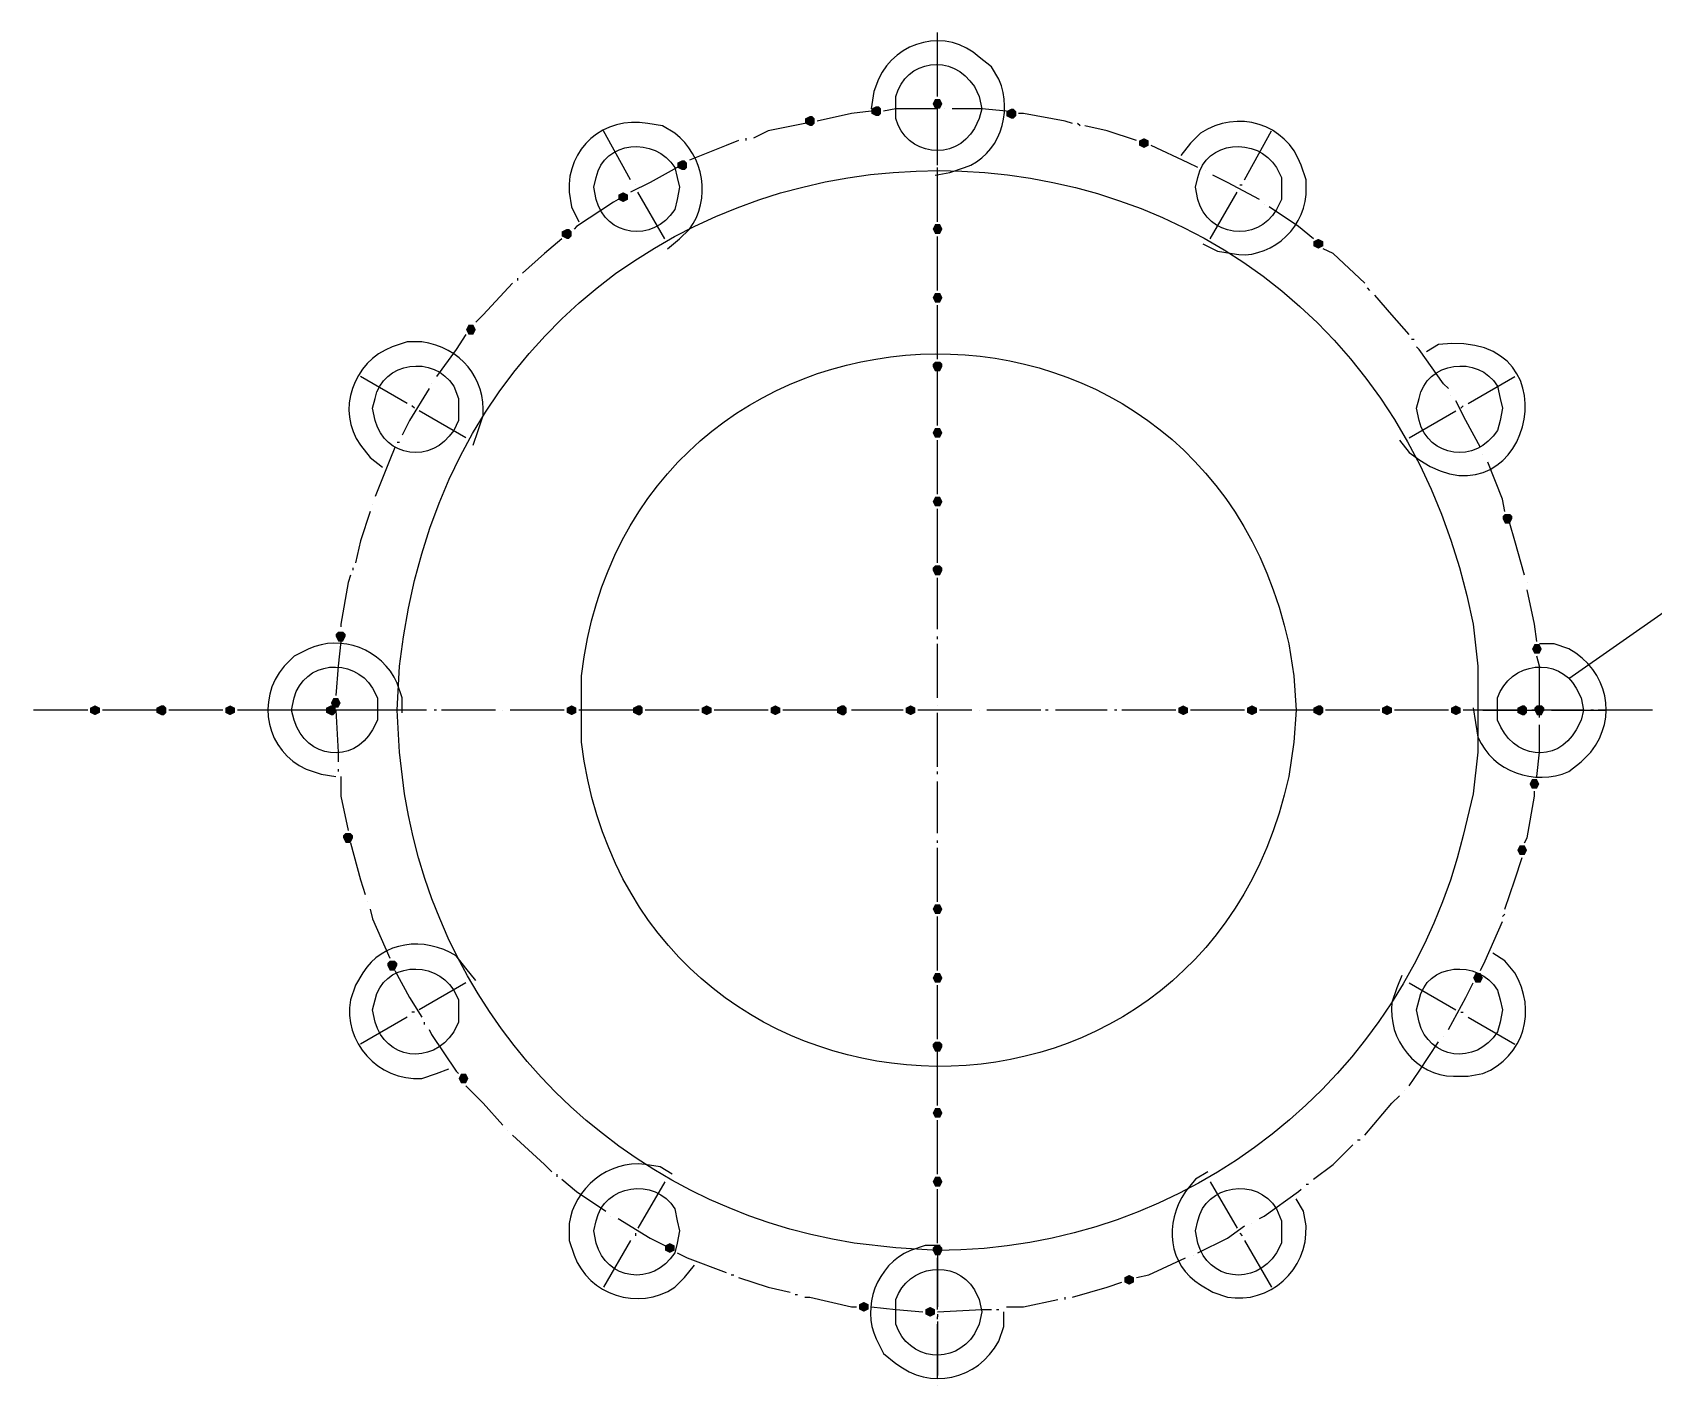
# Model space of a CAD drawing. Header units: millimetres. Extents: x -282 to 814, y -766 to 620.
# Drawn here: x -88.3 to 30.5, y -430.9 to -331.2 of the extents above; entities that cross this region are included whole.
import ezdxf

# ---------------------------------------------------------------- set-up
doc = ezdxf.new("R2010")
doc.units = ezdxf.units.MM
doc.layers.add('1', color=7, linetype='Continuous')

msp = doc.modelspace()

# ---------------------------------------------------------------- hatches: boundary and pattern name
h = msp.add_hatch(color=0)
h.dxf.hatch_style = 2
h.paths.add_polyline_path([(-21.6, -336.458268), (-21.78, -336.818268), (-22.14, -336.818268), (-22.32, -336.458268), (-22.14, -336.098268), (-21.78, -336.098268)])
h = msp.add_hatch(color=0)
h.dxf.hatch_style = 2
h.paths.add_polyline_path([(-31.14, -337.358268), (-30.96, -337.538268), (-30.96, -337.898268), (-31.14, -338.078268), (-31.32, -338.078268), (-31.68, -337.898268), (-31.68, -337.538268), (-31.32, -337.358268)])
h = msp.add_hatch(color=0)
h.dxf.hatch_style = 2
h.paths.add_polyline_path([(-26.28, -336.638268), (-26.1, -336.818268), (-26.1, -337.178268), (-26.28, -337.358268), (-26.46, -337.358268), (-26.82, -337.178268), (-26.82, -336.818268), (-26.46, -336.638268)])
h = msp.add_hatch(color=0)
h.dxf.hatch_style = 2
h.paths.add_polyline_path([(-16.38, -336.818268), (-16.2, -336.998268), (-16.2, -337.358268), (-16.38, -337.538268), (-16.56, -337.538268), (-16.92, -337.358268), (-16.92, -336.998268), (-16.56, -336.818268)])
h = msp.add_hatch(color=0)
h.dxf.hatch_style = 2
h.paths.add_polyline_path([(-6.84, -338.978268), (-6.48, -339.158268), (-6.48, -339.518268), (-6.84, -339.698268), (-7.2, -339.518268), (-7.2, -339.158268)])
h = msp.add_hatch(color=0)
h.dxf.hatch_style = 2
h.paths.add_polyline_path([(-40.5, -340.598268), (-40.32, -340.778268), (-40.32, -341.138268), (-40.5, -341.318268), (-40.68, -341.318268), (-41.04, -341.138268), (-41.04, -340.778268), (-40.68, -340.598268)])
h = msp.add_hatch(color=0)
h.dxf.hatch_style = 2
h.paths.add_polyline_path([(-45, -342.938268), (-44.64, -343.118268), (-44.64, -343.478268), (-45, -343.658268), (-45.36, -343.478268), (-45.36, -343.118268)])
h = msp.add_hatch(color=0)
h.dxf.hatch_style = 2
h.paths.add_polyline_path([(-48.96, -345.638268), (-48.78, -345.818268), (-48.78, -346.178268), (-48.96, -346.358268), (-49.14, -346.358268), (-49.5, -346.178268), (-49.5, -345.818268), (-49.14, -345.638268)])
h = msp.add_hatch(color=0)
h.dxf.hatch_style = 2
h.paths.add_polyline_path([(-21.6, -345.638268), (-21.78, -345.998268), (-22.14, -345.998268), (-22.32, -345.638268), (-22.14, -345.278268), (-21.78, -345.278268)])
h = msp.add_hatch(color=0)
h.dxf.hatch_style = 2
h.paths.add_polyline_path([(5.94, -346.358268), (6.3, -346.538268), (6.3, -346.898268), (5.94, -347.078268), (5.58, -346.898268), (5.58, -346.538268)])
h = msp.add_hatch(color=0)
h.dxf.hatch_style = 2
h.paths.add_polyline_path([(-21.6, -350.678268), (-21.78, -351.038268), (-22.14, -351.038268), (-22.32, -350.678268), (-22.14, -350.318268), (-21.78, -350.318268)])
h = msp.add_hatch(color=0)
h.dxf.hatch_style = 2
h.paths.add_polyline_path([(-56.52, -353.018268), (-56.34, -352.658268), (-55.98, -352.658268), (-55.8, -353.018268), (-55.98, -353.378268), (-56.34, -353.378268)])
h = msp.add_hatch(color=0)
h.dxf.hatch_style = 2
h.paths.add_polyline_path([(-21.6, -355.718268), (-21.78, -356.078268), (-22.14, -356.078268), (-22.32, -355.718268), (-22.32, -355.538268), (-22.14, -355.358268), (-21.78, -355.358268), (-21.6, -355.538268)])
h = msp.add_hatch(color=0)
h.dxf.hatch_style = 2
h.paths.add_polyline_path([(-21.6, -360.578268), (-21.78, -360.938268), (-22.14, -360.938268), (-22.32, -360.578268), (-22.14, -360.218268), (-21.78, -360.218268)])
h = msp.add_hatch(color=0)
h.dxf.hatch_style = 2
h.paths.add_polyline_path([(-21.6, -365.618268), (-21.78, -365.978268), (-22.14, -365.978268), (-22.32, -365.618268), (-22.14, -365.258268), (-21.78, -365.258268)])
h = msp.add_hatch(color=0)
h.dxf.hatch_style = 2
h.paths.add_polyline_path([(20.16, -366.878268), (19.98, -367.238268), (19.62, -367.238268), (19.44, -366.878268), (19.44, -366.698268), (19.62, -366.518268), (19.98, -366.518268), (20.16, -366.698268)])
h = msp.add_hatch(color=0)
h.dxf.hatch_style = 2
h.paths.add_polyline_path([(-21.6, -370.658268), (-21.78, -371.018268), (-22.14, -371.018268), (-22.32, -370.658268), (-22.32, -370.478268), (-22.14, -370.298268), (-21.78, -370.298268), (-21.6, -370.478268)])
h = msp.add_hatch(color=0)
h.dxf.hatch_style = 2
h.paths.add_polyline_path([(-66.06, -375.338268), (-65.88, -375.158268), (-65.52, -375.158268), (-65.34, -375.338268), (-65.34, -375.518268), (-65.52, -375.878268), (-65.88, -375.878268), (-66.06, -375.518268)])
h = msp.add_hatch(color=0)
h.dxf.hatch_style = 2
h.paths.add_polyline_path([(22.32, -376.418268), (22.14, -376.778268), (21.78, -376.778268), (21.6, -376.418268), (21.78, -376.058268), (22.14, -376.058268)])
h = msp.add_hatch(color=0)
h.dxf.hatch_style = 2
h.paths.add_polyline_path([(-66.42, -380.378268), (-66.24, -380.018268), (-65.88, -380.018268), (-65.7, -380.378268), (-65.88, -380.738268), (-66.24, -380.738268)])
h = msp.add_hatch(color=0)
h.dxf.hatch_style = 2
h.paths.add_polyline_path([(-83.7, -380.558268), (-83.34, -380.738268), (-83.34, -381.098268), (-83.7, -381.278268), (-84.06, -381.098268), (-84.06, -380.738268)])
h = msp.add_hatch(color=0)
h.dxf.hatch_style = 2
h.paths.add_polyline_path([(-78.66, -380.558268), (-78.48, -380.738268), (-78.48, -381.098268), (-78.66, -381.278268), (-78.84, -381.278268), (-79.2, -381.098268), (-79.2, -380.738268), (-78.84, -380.558268)])
h = msp.add_hatch(color=0)
h.dxf.hatch_style = 2
h.paths.add_polyline_path([(-73.8, -380.558268), (-73.44, -380.738268), (-73.44, -381.098268), (-73.8, -381.278268), (-74.16, -381.098268), (-74.16, -380.738268)])
h = msp.add_hatch(color=0)
h.dxf.hatch_style = 2
h.paths.add_polyline_path([(-66.24, -380.558268), (-66.06, -380.738268), (-66.06, -381.098268), (-66.24, -381.278268), (-66.42, -381.278268), (-66.78, -381.098268), (-66.78, -380.738268), (-66.42, -380.558268)])
h = msp.add_hatch(color=0)
h.dxf.hatch_style = 2
h.paths.add_polyline_path([(-48.78, -380.558268), (-48.42, -380.738268), (-48.42, -381.098268), (-48.78, -381.278268), (-49.14, -381.098268), (-49.14, -380.738268)])
h = msp.add_hatch(color=0)
h.dxf.hatch_style = 2
h.paths.add_polyline_path([(-43.74, -380.558268), (-43.56, -380.738268), (-43.56, -381.098268), (-43.74, -381.278268), (-43.92, -381.278268), (-44.28, -381.098268), (-44.28, -380.738268), (-43.92, -380.558268)])
h = msp.add_hatch(color=0)
h.dxf.hatch_style = 2
h.paths.add_polyline_path([(-38.88, -380.558268), (-38.52, -380.738268), (-38.52, -381.098268), (-38.88, -381.278268), (-39.24, -381.098268), (-39.24, -380.738268)])
h = msp.add_hatch(color=0)
h.dxf.hatch_style = 2
h.paths.add_polyline_path([(-33.84, -380.558268), (-33.48, -380.738268), (-33.48, -381.098268), (-33.84, -381.278268), (-34.2, -381.098268), (-34.2, -380.738268)])
h = msp.add_hatch(color=0)
h.dxf.hatch_style = 2
h.paths.add_polyline_path([(-28.8, -380.558268), (-28.62, -380.738268), (-28.62, -381.098268), (-28.8, -381.278268), (-28.98, -381.278268), (-29.34, -381.098268), (-29.34, -380.738268), (-28.98, -380.558268)])
h = msp.add_hatch(color=0)
h.dxf.hatch_style = 2
h.paths.add_polyline_path([(-23.94, -380.558268), (-23.58, -380.738268), (-23.58, -381.098268), (-23.94, -381.278268), (-24.3, -381.098268), (-24.3, -380.738268)])
h = msp.add_hatch(color=0)
h.dxf.hatch_style = 2
h.paths.add_polyline_path([(-3.96, -380.558268), (-3.6, -380.738268), (-3.6, -381.098268), (-3.96, -381.278268), (-4.32, -381.098268), (-4.32, -380.738268)])
h = msp.add_hatch(color=0)
h.dxf.hatch_style = 2
h.paths.add_polyline_path([(1.08, -380.558268), (1.44, -380.738268), (1.44, -381.098268), (1.08, -381.278268), (0.72, -381.098268), (0.72, -380.738268)])
h = msp.add_hatch(color=0)
h.dxf.hatch_style = 2
h.paths.add_polyline_path([(6.12, -380.558268), (6.3, -380.738268), (6.3, -381.098268), (6.12, -381.278268), (5.94, -381.278268), (5.58, -381.098268), (5.58, -380.738268), (5.94, -380.558268)])
h = msp.add_hatch(color=0)
h.dxf.hatch_style = 2
h.paths.add_polyline_path([(10.98, -380.558268), (11.34, -380.738268), (11.34, -381.098268), (10.98, -381.278268), (10.62, -381.098268), (10.62, -380.738268)])
h = msp.add_hatch(color=0)
h.dxf.hatch_style = 2
h.paths.add_polyline_path([(16.02, -380.558268), (16.38, -380.738268), (16.38, -381.098268), (16.02, -381.278268), (15.66, -381.098268), (15.66, -380.738268)])
h = msp.add_hatch(color=0)
h.dxf.hatch_style = 2
h.paths.add_polyline_path([(21.06, -380.558268), (21.24, -380.738268), (21.24, -381.098268), (21.06, -381.278268), (20.88, -381.278268), (20.52, -381.098268), (20.52, -380.738268), (20.88, -380.558268)])
h = msp.add_hatch(color=0)
h.dxf.hatch_style = 2
h.paths.add_polyline_path([(22.5, -380.918268), (22.32, -381.278268), (21.96, -381.278268), (21.78, -380.918268), (21.78, -380.738268), (21.96, -380.558268), (22.32, -380.558268), (22.5, -380.738268)])
h = msp.add_hatch(color=0)
h.dxf.hatch_style = 2
h.paths.add_polyline_path([(22.14, -386.318268), (21.96, -386.678268), (21.6, -386.678268), (21.42, -386.318268), (21.6, -385.958268), (21.96, -385.958268)])
h = msp.add_hatch(color=0)
h.dxf.hatch_style = 2
h.paths.add_polyline_path([(-65.52, -390.098268), (-65.34, -389.918268), (-64.98, -389.918268), (-64.8, -390.098268), (-64.8, -390.278268), (-64.98, -390.638268), (-65.34, -390.638268), (-65.52, -390.278268)])
h = msp.add_hatch(color=0)
h.dxf.hatch_style = 2
h.paths.add_polyline_path([(21.24, -391.178268), (21.06, -391.538268), (20.7, -391.538268), (20.52, -391.178268), (20.7, -390.818268), (21.06, -390.818268)])
h = msp.add_hatch(color=0)
h.dxf.hatch_style = 2
h.paths.add_polyline_path([(-21.6, -395.498268), (-21.78, -395.858268), (-22.14, -395.858268), (-22.32, -395.498268), (-22.14, -395.138268), (-21.78, -395.138268)])
h = msp.add_hatch(color=0)
h.dxf.hatch_style = 2
h.paths.add_polyline_path([(-62.28, -399.458268), (-62.1, -399.278268), (-61.74, -399.278268), (-61.56, -399.458268), (-61.56, -399.638268), (-61.74, -399.998268), (-62.1, -399.998268), (-62.28, -399.638268)])
h = msp.add_hatch(color=0)
h.dxf.hatch_style = 2
h.paths.add_polyline_path([(-21.6, -400.538268), (-21.78, -400.898268), (-22.14, -400.898268), (-22.32, -400.538268), (-22.14, -400.178268), (-21.78, -400.178268)])
h = msp.add_hatch(color=0)
h.dxf.hatch_style = 2
h.paths.add_polyline_path([(18, -400.538268), (17.82, -400.898268), (17.46, -400.898268), (17.28, -400.538268), (17.46, -400.178268), (17.82, -400.178268)])
h = msp.add_hatch(color=0)
h.dxf.hatch_style = 2
h.paths.add_polyline_path([(-21.6, -405.578268), (-21.78, -405.938268), (-22.14, -405.938268), (-22.32, -405.578268), (-22.32, -405.398268), (-22.14, -405.218268), (-21.78, -405.218268), (-21.6, -405.398268)])
h = msp.add_hatch(color=0)
h.dxf.hatch_style = 2
h.paths.add_polyline_path([(-57.06, -407.918268), (-56.88, -407.558268), (-56.52, -407.558268), (-56.34, -407.918268), (-56.52, -408.278268), (-56.88, -408.278268)])
h = msp.add_hatch(color=0)
h.dxf.hatch_style = 2
h.paths.add_polyline_path([(-21.6, -410.438268), (-21.78, -410.798268), (-22.14, -410.798268), (-22.32, -410.438268), (-22.14, -410.078268), (-21.78, -410.078268)])
h = msp.add_hatch(color=0)
h.dxf.hatch_style = 2
h.paths.add_polyline_path([(-21.6, -415.478268), (-21.78, -415.838268), (-22.14, -415.838268), (-22.32, -415.478268), (-22.14, -415.118268), (-21.78, -415.118268)])
h = msp.add_hatch(color=0)
h.dxf.hatch_style = 2
h.paths.add_polyline_path([(-41.58, -420.698268), (-41.94, -420.518268), (-41.94, -420.158268), (-41.58, -419.978268), (-41.22, -420.158268), (-41.22, -420.518268)])
h = msp.add_hatch(color=0)
h.dxf.hatch_style = 2
h.paths.add_polyline_path([(-21.6, -420.518268), (-21.78, -420.878268), (-22.14, -420.878268), (-22.32, -420.518268), (-22.32, -420.338268), (-22.14, -420.158268), (-21.78, -420.158268), (-21.6, -420.338268)])
h = msp.add_hatch(color=0)
h.dxf.hatch_style = 2
h.paths.add_polyline_path([(-7.92, -423.038268), (-8.28, -422.858268), (-8.28, -422.498268), (-7.92, -422.318268), (-7.56, -422.498268), (-7.56, -422.858268)])
h = msp.add_hatch(color=0)
h.dxf.hatch_style = 2
h.paths.add_polyline_path([(-27.36, -425.018268), (-27.72, -424.838268), (-27.72, -424.478268), (-27.36, -424.298268), (-27, -424.478268), (-27, -424.838268)])
h = msp.add_hatch(color=0)
h.dxf.hatch_style = 2
h.paths.add_polyline_path([(-22.5, -425.378268), (-22.86, -425.198268), (-22.86, -424.838268), (-22.5, -424.658268), (-22.14, -424.838268), (-22.14, -425.198268)])

# ---------------------------------------------------------------- linework, layer by layer
at = {"layer": '1', "color": 0, "lineweight": 25}
for points in [[(24.3, -378.578268), (98.64, -326.558268)], [(-21.96, -335.198268), (-21.96, -331.238268)], [(-21.96, -335.918268), (-21.96, -331.958268)], [(-21.96, -335.738268), (-21.96, -335.558268)], [(-26.82, -336.998268), (-28.26, -337.178268), (-30.78, -337.718268)], [(-21.96, -336.818268), (-25.02, -336.818268), (-25.92, -336.998268)], [(-21.96, -340.058268), (-21.96, -336.278268)], [(-21.96, -340.958268), (-21.96, -336.998268)], [(-21.42, -336.818268), (-21.42, -336.818268)], [(-16.92, -336.998268), (-18.72, -336.818268), (-20.88, -336.818268)], [(-12.06, -337.898268), (-12.6, -337.718268), (-15.66, -337.178268), (-16.02, -337.178268)], [(-44.46, -342.038268), (-46.44, -338.438268)], [(-31.68, -337.898268), (-34.38, -338.438268), (-35.46, -338.978268)], [(-11.52, -338.078268), (-11.7, -337.898268)], [(-7.38, -339.158268), (-9.54, -338.438268), (-11.16, -338.078268)], [(0.54, -342.038268), (2.52, -338.438268)], [(-36.54, -339.158268), (-37.44, -339.518268), (-40.14, -340.598268)], [(-36, -338.978268), (-36, -339.158268)], [(-2.88, -341.138268), (-3.6, -340.778268), (-6.3, -339.518268)], [(-21.96, -340.778268), (-21.96, -340.598268)], [(-41.04, -341.138268), (-43.02, -342.218268), (-44.46, -342.938268)], [(-21.96, -345.098268), (-21.96, -341.138268)], [(-2.34, -341.318268), (-2.34, -341.318268)], [(1.62, -343.478268), (-0.72, -342.218268), (-1.8, -341.678268)], [(-44.1, -342.398268), (-44.1, -342.398268)], [(-41.94, -346.358268), (-43.92, -342.938268)], [(-1.98, -346.358268), (0, -342.938268)], [(0.18, -342.398268), (0.36, -342.398268)], [(-45.36, -343.478268), (-45.72, -343.658268), (-48.42, -345.458268), (-48.6, -345.638268)], [(1.98, -343.838268), (1.98, -343.838268)], [(5.58, -346.358268), (4.5, -345.458268), (2.34, -344.018268)], [(-49.5, -346.358268), (-50.76, -347.438268), (-52.38, -348.878268)], [(-21.96, -350.138268), (-21.96, -346.178268)], [(9.36, -349.598268), (7.02, -347.438268), (6.3, -347.078268)], [(-52.74, -349.238268), (-52.74, -349.418268)], [(-53.1, -349.598268), (-55.26, -351.938268), (-55.8, -352.478268)], [(9.72, -350.138268), (9.54, -349.958268)], [(-21.96, -355.178268), (-21.96, -351.218268)], [(12.6, -353.378268), (11.34, -351.938268), (10.08, -350.498268)], [(-56.52, -353.378268), (-57.24, -354.458268), (-58.68, -356.438268)], [(12.96, -353.738268), (12.78, -353.738268)], [(15.48, -357.338268), (15.12, -356.978268), (13.32, -354.458268), (13.14, -354.278268)], [(-21.96, -360.038268), (-21.96, -356.078268)], [(-60.84, -358.418268), (-64.26, -356.438268)], [(-59.22, -357.338268), (-60.66, -359.678268), (-61.2, -360.758268)], [(-59.04, -356.978268), (-59.04, -356.978268)], [(16.92, -358.418268), (20.34, -356.438268)], [(-60.3, -358.778268), (-60.48, -358.598268)], [(15.66, -357.878268), (15.66, -357.878268)], [(17.82, -361.658268), (16.74, -359.678268), (16.02, -358.238268)], [(16.38, -358.778268), (16.56, -358.598268)], [(-56.52, -360.938268), (-59.94, -358.958268)], [(12.6, -360.938268), (16.02, -358.958268)], [(-21.96, -365.078268), (-21.96, -361.118268)], [(-61.74, -361.658268), (-62.1, -362.558268), (-63.18, -365.258268)], [(-61.38, -361.298268), (-61.56, -361.298268)], [(18, -362.198268), (18, -362.198268)], [(19.62, -366.338268), (19.44, -365.438268), (18.36, -362.738268)], [(-63.36, -365.798268), (-63.36, -365.798268)], [(-63.54, -366.338268), (-64.26, -368.498268), (-64.62, -370.118268)], [(-21.96, -370.118268), (-21.96, -366.158268)], [(21.06, -371.018268), (20.34, -368.498268), (19.98, -367.238268)], [(-64.8, -370.478268), (-64.8, -370.658268)], [(-64.98, -371.018268), (-65.16, -371.558268), (-65.7, -374.618268), (-65.7, -374.798268)], [(-21.96, -374.978268), (-21.96, -371.198268)], [(21.24, -371.558268), (21.24, -371.558268)], [(21.96, -375.878268), (21.78, -374.618268), (21.24, -372.098268)], [(-65.7, -375.878268), (-65.88, -377.678268), (-66.06, -379.838268)], [(-21.96, -375.698268), (-21.96, -375.518268)], [(-21.96, -380.018268), (-21.96, -376.058268)], [(22.14, -380.918268), (22.14, -377.678268), (21.96, -376.958268)], [(-84.24, -380.918268), (-88.2, -380.918268)], [(-79.2, -380.918268), (-83.16, -380.918268)], [(-74.34, -380.918268), (-78.3, -380.918268)], [(-69.3, -380.918268), (-73.26, -380.918268)], [(-66.78, -380.918268), (-70.92, -380.918268)], [(-68.76, -380.918268), (-68.76, -380.918268)], [(-64.26, -380.918268), (-68.22, -380.918268)], [(-66.06, -380.918268), (-65.88, -383.978268), (-65.88, -384.698268)], [(-61.74, -380.918268), (-65.88, -380.918268)], [(-63.72, -380.918268), (-63.9, -380.918268)], [(-59.4, -380.918268), (-63.18, -380.918268)], [(-58.68, -380.918268), (-58.86, -380.918268)], [(-54.36, -380.918268), (-58.32, -380.918268)], [(-53.82, -380.918268), (-53.82, -380.918268)], [(-49.32, -380.918268), (-53.28, -380.918268)], [(-44.28, -380.918268), (-48.24, -380.918268)], [(-39.42, -380.918268), (-43.38, -380.918268)], [(-34.38, -380.918268), (-38.34, -380.918268)], [(-29.34, -380.918268), (-33.3, -380.918268)], [(-24.48, -380.918268), (-28.26, -380.918268)], [(-19.44, -380.918268), (-23.4, -380.918268)], [(-21.96, -380.558268), (-21.96, -380.558268)], [(-21.96, -385.058268), (-21.96, -381.098268)], [(-18.9, -380.918268), (-18.9, -380.918268)], [(-14.4, -380.918268), (-18.36, -380.918268)], [(-13.86, -380.918268), (-14.04, -380.918268)], [(-9.54, -380.918268), (-13.32, -380.918268)], [(-8.82, -380.918268), (-9, -380.918268)], [(-4.5, -380.918268), (-8.46, -380.918268)], [(0.54, -380.918268), (-3.42, -380.918268)], [(5.58, -380.918268), (1.62, -380.918268)], [(10.44, -380.918268), (6.48, -380.918268)], [(15.48, -380.918268), (11.52, -380.918268)], [(20.52, -380.918268), (16.56, -380.918268)], [(18, -380.918268), (21.96, -380.918268)], [(25.38, -380.918268), (21.6, -380.918268)], [(22.14, -381.458268), (22.14, -381.278268)], [(22.32, -380.918268), (22.5, -380.918268)], [(23.04, -380.918268), (27, -380.918268)], [(26.1, -380.918268), (25.92, -380.918268)], [(30.42, -380.918268), (26.46, -380.918268)], [(21.96, -385.778268), (22.14, -383.978268), (22.14, -381.998268)], [(-65.88, -385.238268), (-65.88, -385.418268)], [(-65.7, -385.778268), (-65.7, -387.218268), (-65.16, -389.738268)], [(-21.96, -385.598268), (-21.96, -385.418268)], [(-21.96, -389.918268), (-21.96, -386.138268)], [(21.06, -390.638268), (21.24, -390.278268), (21.78, -387.218268), (21.78, -386.858268)], [(-64.98, -390.638268), (-64.26, -393.338268), (-63.9, -394.418268)], [(-21.96, -390.638268), (-21.96, -390.458268)], [(-21.96, -394.958268), (-21.96, -390.998268)], [(19.62, -395.498268), (20.34, -393.338268), (20.88, -391.718268)], [(-63.72, -394.958268), (-63.72, -394.958268)], [(-63.54, -395.498268), (-63.36, -396.218268), (-62.1, -399.098268)], [(-21.96, -399.998268), (-21.96, -396.038268)], [(17.82, -399.998268), (18.18, -399.278268), (19.44, -396.398268)], [(19.44, -396.038268), (19.62, -395.858268)], [(-61.74, -399.998268), (-60.66, -401.978268), (-59.76, -403.418268)], [(-56.52, -400.898268), (-59.94, -402.878268)], [(-21.96, -405.038268), (-21.96, -401.078268)], [(12.6, -400.898268), (16.02, -402.878268)], [(15.48, -404.318268), (16.74, -401.978268), (17.28, -400.898268)], [(-60.84, -403.418268), (-64.26, -405.398268)], [(-60.3, -403.058268), (-60.48, -403.058268)], [(-59.58, -403.778268), (-59.58, -403.958268)], [(16.38, -403.058268), (16.56, -403.058268)], [(16.92, -403.418268), (20.34, -405.398268)], [(-59.22, -404.318268), (-59.04, -404.678268), (-57.24, -407.378268), (-57.06, -407.558268)], [(15.12, -404.858268), (15.12, -404.858268)], [(-21.96, -409.898268), (-21.96, -405.938268)], [(12.6, -408.458268), (13.32, -407.378268), (14.76, -405.218268)], [(-56.52, -408.458268), (-55.26, -409.718268), (-53.82, -411.338268)], [(9.36, -412.058268), (11.34, -409.718268), (11.88, -409.178268)], [(12.24, -408.818268), (12.24, -408.818268)], [(-21.96, -414.938268), (-21.96, -410.978268)], [(-53.46, -411.698268), (-53.46, -411.698268)], [(-53.1, -412.058268), (-50.76, -414.218268), (-50.22, -414.758268)], [(5.58, -415.298268), (7.02, -414.218268), (8.46, -412.778268)], [(8.82, -412.418268), (9, -412.418268)], [(-49.86, -414.938268), (-49.86, -415.118268)], [(-49.5, -415.298268), (-48.42, -416.198268), (-46.26, -417.638268)], [(-41.94, -415.478268), (-43.92, -418.898268)], [(-1.98, -415.478268), (0, -418.898268)], [(5.04, -415.658268), (5.22, -415.658268)], [(-21.96, -419.978268), (-21.96, -416.018268)], [(1.62, -418.178268), (1.98, -417.998268), (4.5, -416.198268), (4.68, -416.018268)], [(-45.9, -417.998268), (-45.9, -417.998268)], [(-45.36, -418.178268), (-43.02, -419.618268), (-41.94, -420.158268)], [(-44.1, -419.258268), (-44.1, -419.438268)], [(-2.88, -420.698268), (-0.72, -419.618268), (0.54, -418.718268)], [(0.18, -419.258268), (0.36, -419.438268)], [(1.08, -418.538268), (1.08, -418.538268)], [(-44.46, -419.798268), (-46.44, -423.218268)], [(0.54, -419.798268), (2.52, -423.218268)], [(-41.04, -420.698268), (-40.32, -421.058268), (-37.44, -422.138268)], [(-21.96, -420.698268), (-21.96, -424.658268)], [(-21.96, -424.838268), (-21.96, -421.058268)], [(-7.38, -422.498268), (-6.48, -422.318268), (-3.78, -421.058268)], [(-3.24, -420.878268), (-3.24, -420.878268)], [(-37.08, -422.318268), (-36.9, -422.318268)], [(-36.54, -422.498268), (-34.38, -423.218268), (-32.76, -423.578268)], [(-12.06, -423.938268), (-9.54, -423.218268), (-8.46, -422.858268)], [(-32.4, -423.758268), (-32.22, -423.758268)], [(-31.68, -423.938268), (-31.32, -423.938268), (-28.26, -424.658268), (-27.9, -424.658268)], [(-12.6, -424.118268), (-12.6, -423.938268)], [(-26.82, -424.658268), (-25.02, -424.838268), (-23.04, -425.018268)], [(-21.96, -425.018268), (-18.72, -424.838268), (-18, -424.838268)], [(-21.96, -425.198268), (-21.96, -425.378268)], [(-17.64, -424.838268), (-17.46, -424.838268)], [(-16.92, -424.658268), (-15.66, -424.658268), (-13.14, -424.118268)], [(-21.96, -425.558268), (-21.96, -425.378268)], [(-21.96, -425.738268), (-21.96, -429.698268)], [(-21.96, -429.878268), (-21.96, -425.918268)], [(-21.96, -430.418268), (-21.96, -430.418268)]]:
    msp.add_lwpolyline(points, dxfattribs=at)
for points, knots in [([(75.06, -380.918268), (75.06, -380.918268), (74.88, -376.058268), (74.88, -376.058268), (74.88, -376.058268), (74.52, -371.378268), (74.52, -371.378268), (74.52, -371.378268), (73.98, -366.698268), (73.98, -366.698268), (67.14, -320.978268), (28.98, -286.058268), (-17.1, -283.898268), (-17.1, -283.898268), (-21.96, -283.718268), (-21.96, -283.718268), (-21.96, -283.718268), (-26.64, -283.898268), (-26.64, -283.898268), (-74.7, -286.238268), (-113.94, -323.678268), (-118.62, -371.378268), (-118.62, -371.378268), (-118.98, -376.058268), (-118.98, -376.058268), (-118.98, -376.058268), (-118.98, -380.918268), (-118.98, -380.918268), (-118.98, -380.918268), (-118.98, -385.598268), (-118.98, -385.598268), (-118.98, -385.598268), (-118.62, -390.458268), (-118.62, -390.458268), (-114.12, -436.538268), (-77.58, -473.078268), (-31.5, -477.578268), (-31.5, -477.578268), (-26.64, -477.938268), (-26.64, -477.938268), (-26.64, -477.938268), (-21.96, -477.938268), (-21.96, -477.938268), (26.28, -477.938268), (66.78, -442.838268), (73.98, -395.138268), (73.98, -395.138268), (74.52, -390.458268), (74.52, -390.458268), (74.52, -390.458268), (74.88, -385.598268), (74.88, -385.598268), (74.88, -385.598268), (75.06, -380.918268), (75.06, -380.918268)], [0, 0, 0, 0, 1, 1, 1, 2, 2, 2, 3, 3, 3, 4, 4, 4, 5, 5, 5, 6, 6, 6, 7, 7, 7, 8, 8, 8, 9, 9, 9, 10, 10, 10, 11, 11, 11, 12, 12, 12, 13, 13, 13, 14, 14, 14, 15, 15, 15, 16, 16, 16, 17, 17, 17, 18, 18, 18, 18]), ([(17.64, -380.918268), (17.64, -380.918268), (17.64, -377.678268), (17.64, -377.678268), (17.64, -377.678268), (17.28, -374.618268), (17.28, -374.618268), (8.28, -328.538268), (-56.34, -331.058268), (-61.38, -377.678268), (-61.38, -377.678268), (-61.56, -380.918268), (-61.56, -380.918268), (-61.56, -380.918268), (-61.38, -383.978268), (-61.38, -383.978268), (-61.38, -383.978268), (-61.02, -387.038268), (-61.02, -387.038268), (-58.32, -404.138268), (-45.18, -417.278268), (-28.08, -419.978268), (-28.08, -419.978268), (-25.02, -420.338268), (-25.02, -420.338268), (-25.02, -420.338268), (-21.96, -420.518268), (-21.96, -420.518268), (-3.6, -420.518268), (12.24, -407.918268), (16.56, -390.098268), (16.56, -390.098268), (17.28, -387.038268), (17.28, -387.038268), (17.28, -387.038268), (17.64, -383.978268), (17.64, -383.978268), (17.64, -383.978268), (17.64, -380.918268), (17.64, -380.918268)], [0, 0, 0, 0, 1, 1, 1, 2, 2, 2, 3, 3, 3, 4, 4, 4, 5, 5, 5, 6, 6, 6, 7, 7, 7, 8, 8, 8, 9, 9, 9, 10, 10, 10, 11, 11, 11, 12, 12, 12, 13, 13, 13, 13]), ([(-22.14, -341.678268), (-22.14, -341.678268), (-21.06, -341.498268), (-21.06, -341.498268), (-21.06, -341.498268), (-19.98, -341.138268), (-19.98, -341.138268), (-17.46, -340.238268), (-16.38, -337.178268), (-17.46, -334.658268), (-17.46, -334.658268), (-18, -333.758268), (-18, -333.758268), (-18, -333.758268), (-18.9, -333.038268), (-18.9, -333.038268), (-21.24, -330.878268), (-25.02, -331.778268), (-26.28, -334.658268), (-26.28, -334.658268), (-26.64, -335.558268), (-26.64, -335.558268), (-26.64, -335.558268), (-26.82, -336.818268), (-26.82, -336.818268)], [0, 0, 0, 0, 1, 1, 1, 2, 2, 2, 3, 3, 3, 4, 4, 4, 5, 5, 5, 6, 6, 6, 7, 7, 7, 8, 8, 8, 8]), ([(-18.72, -336.818268), (-18.72, -336.818268), (-18.9, -335.918268), (-18.9, -335.918268), (-18.9, -335.918268), (-19.26, -335.198268), (-19.26, -335.198268), (-20.88, -332.678268), (-24.3, -333.218268), (-25.02, -335.918268), (-25.02, -335.918268), (-25.02, -336.818268), (-25.02, -336.818268), (-25.02, -336.818268), (-25.02, -337.538268), (-25.02, -337.538268), (-24.3, -340.238268), (-20.7, -340.778268), (-19.26, -338.258268), (-19.26, -338.258268), (-18.9, -337.538268), (-18.9, -337.538268), (-18.9, -337.538268), (-18.72, -336.818268), (-18.72, -336.818268)], [0, 0, 0, 0, 1, 1, 1, 2, 2, 2, 3, 3, 3, 4, 4, 4, 5, 5, 5, 6, 6, 6, 7, 7, 7, 8, 8, 8, 8]), ([(-41.76, -347.078268), (-41.76, -347.078268), (-40.86, -346.358268), (-40.86, -346.358268), (-40.86, -346.358268), (-40.14, -345.638268), (-40.14, -345.638268), (-38.52, -343.478268), (-39.06, -340.238268), (-41.22, -338.618268), (-41.22, -338.618268), (-42.12, -338.078268), (-42.12, -338.078268), (-42.12, -338.078268), (-43.2, -337.898268), (-43.2, -337.898268), (-46.44, -337.358268), (-49.14, -339.698268), (-48.96, -342.938268), (-48.96, -342.938268), (-48.78, -344.018268), (-48.78, -344.018268), (-48.78, -344.018268), (-48.24, -345.098268), (-48.24, -345.098268)], [0, 0, 0, 0, 1, 1, 1, 2, 2, 2, 3, 3, 3, 4, 4, 4, 5, 5, 5, 6, 6, 6, 7, 7, 7, 8, 8, 8, 8]), ([(-2.52, -346.718268), (-2.52, -346.718268), (-1.44, -347.258268), (-1.44, -347.258268), (-1.44, -347.258268), (-0.36, -347.438268), (-0.36, -347.438268), (2.16, -347.978268), (4.86, -345.818268), (5.04, -343.118268), (5.04, -343.118268), (5.04, -342.038268), (5.04, -342.038268), (5.04, -342.038268), (4.68, -340.958268), (4.68, -340.958268), (3.6, -337.898268), (0, -336.818268), (-2.7, -338.618268), (-2.7, -338.618268), (-3.42, -339.338268), (-3.42, -339.338268), (-3.42, -339.338268), (-4.14, -340.238268), (-4.14, -340.238268)], [0, 0, 0, 0, 1, 1, 1, 2, 2, 2, 3, 3, 3, 4, 4, 4, 5, 5, 5, 6, 6, 6, 7, 7, 7, 8, 8, 8, 8]), ([(-40.86, -342.578268), (-40.86, -342.578268), (-41.04, -341.858268), (-41.04, -341.858268), (-41.04, -341.858268), (-41.22, -341.138268), (-41.22, -341.138268), (-42.66, -338.798268), (-46.44, -339.158268), (-46.98, -341.858268), (-46.98, -341.858268), (-47.16, -342.578268), (-47.16, -342.578268), (-47.16, -342.578268), (-46.98, -343.478268), (-46.98, -343.478268), (-46.26, -346.178268), (-42.84, -346.718268), (-41.22, -344.198268), (-41.22, -344.198268), (-41.04, -343.478268), (-41.04, -343.478268), (-41.04, -343.478268), (-40.86, -342.578268), (-40.86, -342.578268)], [0, 0, 0, 0, 1, 1, 1, 2, 2, 2, 3, 3, 3, 4, 4, 4, 5, 5, 5, 6, 6, 6, 7, 7, 7, 8, 8, 8, 8]), ([(3.24, -342.578268), (3.24, -342.578268), (3.24, -341.858268), (3.24, -341.858268), (3.24, -341.858268), (2.88, -341.138268), (2.88, -341.138268), (1.44, -338.798268), (-2.34, -339.158268), (-2.88, -341.858268), (-2.88, -341.858268), (-3.06, -342.578268), (-3.06, -342.578268), (-3.06, -342.578268), (-2.88, -343.478268), (-2.88, -343.478268), (-2.16, -346.178268), (1.44, -346.718268), (2.88, -344.198268), (2.88, -344.198268), (3.24, -343.478268), (3.24, -343.478268), (3.24, -343.478268), (3.24, -342.578268), (3.24, -342.578268)], [0, 0, 0, 0, 1, 1, 1, 2, 2, 2, 3, 3, 3, 4, 4, 4, 5, 5, 5, 6, 6, 6, 7, 7, 7, 8, 8, 8, 8]), ([(4.32, -380.918268), (4.32, -380.918268), (4.14, -378.398268), (4.14, -378.398268), (4.14, -378.398268), (3.78, -376.058268), (3.78, -376.058268), (-2.7, -346.358268), (-44.46, -348.338268), (-48.06, -378.398268), (-48.06, -378.398268), (-48.06, -380.918268), (-48.06, -380.918268), (-48.06, -380.918268), (-48.06, -383.258268), (-48.06, -383.258268), (-44.28, -413.498268), (-2.7, -415.478268), (3.78, -385.778268), (3.78, -385.778268), (4.14, -383.258268), (4.14, -383.258268), (4.14, -383.258268), (4.32, -380.918268), (4.32, -380.918268)], [0, 0, 0, 0, 1, 1, 1, 2, 2, 2, 3, 3, 3, 4, 4, 4, 5, 5, 5, 6, 6, 6, 7, 7, 7, 8, 8, 8, 8]), ([(-55.98, -361.478268), (-55.98, -361.478268), (-55.62, -360.398268), (-55.62, -360.398268), (-55.62, -360.398268), (-55.26, -359.318268), (-55.26, -359.318268), (-55.08, -356.618268), (-56.88, -354.278268), (-59.76, -353.918268), (-59.76, -353.918268), (-60.84, -353.918268), (-60.84, -353.918268), (-60.84, -353.918268), (-61.92, -354.278268), (-61.92, -354.278268), (-64.8, -355.358268), (-66.06, -358.958268), (-64.26, -361.478268), (-64.26, -361.478268), (-63.54, -362.378268), (-63.54, -362.378268), (-63.54, -362.378268), (-62.64, -363.098268), (-62.64, -363.098268)], [0, 0, 0, 0, 1, 1, 1, 2, 2, 2, 3, 3, 3, 4, 4, 4, 5, 5, 5, 6, 6, 6, 7, 7, 7, 8, 8, 8, 8]), ([(11.88, -361.118268), (11.88, -361.118268), (12.6, -362.018268), (12.6, -362.018268), (21.06, -368.858268), (25.56, -352.838268), (14.76, -354.098268), (14.76, -354.098268), (13.86, -354.638268), (13.86, -354.638268)], [0, 0, 0, 0, 1, 1, 1, 2, 2, 2, 3, 3, 3, 3]), ([(-57.06, -358.778268), (-57.06, -358.778268), (-57.06, -358.058268), (-57.06, -358.058268), (-57.06, -358.058268), (-57.42, -357.158268), (-57.42, -357.158268), (-58.86, -354.818268), (-62.64, -355.358268), (-63.18, -358.058268), (-63.18, -358.058268), (-63.36, -358.778268), (-63.36, -358.778268), (-63.36, -358.778268), (-63.18, -359.678268), (-63.18, -359.678268), (-62.46, -362.378268), (-59.04, -362.918268), (-57.42, -360.398268), (-57.42, -360.398268), (-57.06, -359.678268), (-57.06, -359.678268), (-57.06, -359.678268), (-57.06, -358.778268), (-57.06, -358.778268)], [0, 0, 0, 0, 1, 1, 1, 2, 2, 2, 3, 3, 3, 4, 4, 4, 5, 5, 5, 6, 6, 6, 7, 7, 7, 8, 8, 8, 8]), ([(19.44, -358.778268), (19.44, -358.778268), (19.26, -358.058268), (19.26, -358.058268), (19.26, -358.058268), (19.08, -357.158268), (19.08, -357.158268), (17.64, -354.818268), (13.86, -355.358268), (13.32, -358.058268), (13.32, -358.058268), (13.14, -358.778268), (13.14, -358.778268), (13.14, -358.778268), (13.32, -359.678268), (13.32, -359.678268), (14.04, -362.378268), (17.46, -362.918268), (19.08, -360.398268), (19.08, -360.398268), (19.26, -359.678268), (19.26, -359.678268), (19.26, -359.678268), (19.44, -358.778268), (19.44, -358.778268)], [0, 0, 0, 0, 1, 1, 1, 2, 2, 2, 3, 3, 3, 4, 4, 4, 5, 5, 5, 6, 6, 6, 7, 7, 7, 8, 8, 8, 8]), ([(-61.2, -381.098268), (-61.2, -381.098268), (-61.2, -380.018268), (-61.2, -380.018268), (-61.2, -380.018268), (-61.56, -378.938268), (-61.56, -378.938268), (-62.64, -376.418268), (-65.7, -375.338268), (-68.04, -376.418268), (-68.04, -376.418268), (-69.12, -376.958268), (-69.12, -376.958268), (-69.12, -376.958268), (-69.84, -377.678268), (-69.84, -377.678268), (-72, -380.198268), (-71.1, -383.978268), (-68.22, -385.238268), (-68.22, -385.238268), (-67.14, -385.598268), (-67.14, -385.598268), (-67.14, -385.598268), (-66.06, -385.778268), (-66.06, -385.778268)], [0, 0, 0, 0, 1, 1, 1, 2, 2, 2, 3, 3, 3, 4, 4, 4, 5, 5, 5, 6, 6, 6, 7, 7, 7, 8, 8, 8, 8]), ([(17.28, -380.738268), (17.28, -380.738268), (17.46, -381.818268), (17.46, -381.818268), (17.46, -381.818268), (17.64, -382.898268), (17.64, -382.898268), (18.72, -385.418268), (21.78, -386.498268), (24.3, -385.418268), (24.3, -385.418268), (25.2, -384.698268), (25.2, -384.698268), (25.2, -384.698268), (25.92, -383.978268), (25.92, -383.978268), (27.9, -381.458268), (27.18, -378.038268), (24.3, -376.418268), (24.3, -376.418268), (23.22, -376.058268), (23.22, -376.058268), (23.22, -376.058268), (22.14, -376.058268), (22.14, -376.058268)], [0, 0, 0, 0, 1, 1, 1, 2, 2, 2, 3, 3, 3, 4, 4, 4, 5, 5, 5, 6, 6, 6, 7, 7, 7, 8, 8, 8, 8]), ([(-63, -380.918268), (-63, -380.918268), (-63, -380.018268), (-63, -380.018268), (-63, -380.018268), (-63.36, -379.298268), (-63.36, -379.298268), (-64.8, -376.958268), (-68.4, -377.318268), (-69.12, -380.018268), (-69.12, -380.018268), (-69.3, -380.918268), (-69.3, -380.918268), (-69.3, -380.918268), (-69.12, -381.638268), (-69.12, -381.638268), (-68.22, -384.518268), (-64.8, -384.878268), (-63.36, -382.358268), (-63.36, -382.358268), (-63, -381.638268), (-63, -381.638268), (-63, -381.638268), (-63, -380.918268), (-63, -380.918268)], [0, 0, 0, 0, 1, 1, 1, 2, 2, 2, 3, 3, 3, 4, 4, 4, 5, 5, 5, 6, 6, 6, 7, 7, 7, 8, 8, 8, 8]), ([(25.38, -380.918268), (25.38, -380.918268), (25.2, -380.018268), (25.2, -380.018268), (25.2, -380.018268), (24.84, -379.298268), (24.84, -379.298268), (23.58, -376.958268), (19.98, -377.318268), (19.08, -380.018268), (19.08, -380.018268), (19.08, -380.918268), (19.08, -380.918268), (19.08, -380.918268), (19.08, -381.638268), (19.08, -381.638268), (20.16, -384.518268), (23.4, -384.878268), (24.84, -382.358268), (24.84, -382.358268), (25.2, -381.638268), (25.2, -381.638268), (25.2, -381.638268), (25.38, -380.918268), (25.38, -380.918268)], [0, 0, 0, 0, 1, 1, 1, 2, 2, 2, 3, 3, 3, 4, 4, 4, 5, 5, 5, 6, 6, 6, 7, 7, 7, 8, 8, 8, 8]), ([(-55.8, -400.718268), (-55.8, -400.718268), (-56.52, -399.818268), (-56.52, -399.818268), (-56.52, -399.818268), (-57.24, -398.918268), (-57.24, -398.918268), (-59.58, -397.478268), (-62.64, -397.838268), (-64.08, -400.178268), (-64.08, -400.178268), (-64.62, -401.078268), (-64.62, -401.078268), (-64.62, -401.078268), (-64.98, -402.158268), (-64.98, -402.158268), (-65.52, -405.218268), (-63, -408.098268), (-59.76, -407.918268), (-59.76, -407.918268), (-58.68, -407.558268), (-58.68, -407.558268), (-58.68, -407.558268), (-57.78, -407.198268), (-57.78, -407.198268)], [0, 0, 0, 0, 1, 1, 1, 2, 2, 2, 3, 3, 3, 4, 4, 4, 5, 5, 5, 6, 6, 6, 7, 7, 7, 8, 8, 8, 8]), ([(-57.06, -402.878268), (-57.06, -402.878268), (-57.06, -402.158268), (-57.06, -402.158268), (-57.06, -402.158268), (-57.42, -401.438268), (-57.42, -401.438268), (-58.86, -399.098268), (-62.64, -399.458268), (-63.18, -402.158268), (-63.18, -402.158268), (-63.36, -402.878268), (-63.36, -402.878268), (-63.36, -402.878268), (-63.18, -403.778268), (-63.18, -403.778268), (-62.46, -406.478268), (-59.04, -407.018268), (-57.42, -404.498268), (-57.42, -404.498268), (-57.06, -403.778268), (-57.06, -403.778268), (-57.06, -403.778268), (-57.06, -402.878268), (-57.06, -402.878268)], [0, 0, 0, 0, 1, 1, 1, 2, 2, 2, 3, 3, 3, 4, 4, 4, 5, 5, 5, 6, 6, 6, 7, 7, 7, 8, 8, 8, 8]), ([(12.06, -400.358268), (12.06, -400.358268), (11.7, -401.258268), (11.7, -401.258268), (11.7, -401.258268), (11.34, -402.338268), (11.34, -402.338268), (10.98, -405.038268), (13.14, -407.738268), (15.84, -407.738268), (15.84, -407.738268), (16.92, -407.738268), (16.92, -407.738268), (16.92, -407.738268), (18, -407.558268), (18, -407.558268), (21.06, -406.298268), (21.96, -402.878268), (20.34, -400.178268), (20.34, -400.178268), (19.62, -399.278268), (19.62, -399.278268), (19.62, -399.278268), (18.72, -398.738268), (18.72, -398.738268)], [0, 0, 0, 0, 1, 1, 1, 2, 2, 2, 3, 3, 3, 4, 4, 4, 5, 5, 5, 6, 6, 6, 7, 7, 7, 8, 8, 8, 8]), ([(19.44, -402.878268), (19.44, -402.878268), (19.26, -402.158268), (19.26, -402.158268), (19.26, -402.158268), (19.08, -401.438268), (19.08, -401.438268), (17.64, -399.098268), (13.86, -399.458268), (13.32, -402.158268), (13.32, -402.158268), (13.14, -402.878268), (13.14, -402.878268), (13.14, -402.878268), (13.32, -403.778268), (13.32, -403.778268), (14.04, -406.478268), (17.46, -407.018268), (19.08, -404.498268), (19.08, -404.498268), (19.26, -403.778268), (19.26, -403.778268), (19.26, -403.778268), (19.44, -402.878268), (19.44, -402.878268)], [0, 0, 0, 0, 1, 1, 1, 2, 2, 2, 3, 3, 3, 4, 4, 4, 5, 5, 5, 6, 6, 6, 7, 7, 7, 8, 8, 8, 8]), ([(-41.4, -414.938268), (-41.4, -414.938268), (-42.3, -414.398268), (-42.3, -414.398268), (-42.3, -414.398268), (-43.38, -414.218268), (-43.38, -414.218268), (-46.08, -413.858268), (-48.6, -416.018268), (-48.96, -418.538268), (-48.96, -418.538268), (-48.96, -419.798268), (-48.96, -419.798268), (-48.96, -419.798268), (-48.6, -420.878268), (-48.6, -420.878268), (-47.52, -423.758268), (-43.92, -425.018268), (-41.22, -423.218268), (-41.22, -423.218268), (-40.5, -422.498268), (-40.5, -422.498268), (-40.5, -422.498268), (-39.78, -421.598268), (-39.78, -421.598268)], [0, 0, 0, 0, 1, 1, 1, 2, 2, 2, 3, 3, 3, 4, 4, 4, 5, 5, 5, 6, 6, 6, 7, 7, 7, 8, 8, 8, 8]), ([(-40.86, -419.078268), (-40.86, -419.078268), (-41.04, -418.358268), (-41.04, -418.358268), (-41.04, -418.358268), (-41.22, -417.458268), (-41.22, -417.458268), (-42.66, -415.118268), (-46.44, -415.658268), (-46.98, -418.358268), (-46.98, -418.358268), (-47.16, -419.078268), (-47.16, -419.078268), (-47.16, -419.078268), (-46.98, -419.978268), (-46.98, -419.978268), (-46.26, -422.678268), (-42.84, -423.218268), (-41.22, -420.698268), (-41.22, -420.698268), (-41.04, -419.978268), (-41.04, -419.978268), (-41.04, -419.978268), (-40.86, -419.078268), (-40.86, -419.078268)], [0, 0, 0, 0, 1, 1, 1, 2, 2, 2, 3, 3, 3, 4, 4, 4, 5, 5, 5, 6, 6, 6, 7, 7, 7, 8, 8, 8, 8]), ([(-2.16, -414.758268), (-2.16, -414.758268), (-3.06, -415.298268), (-3.06, -415.298268), (-3.06, -415.298268), (-3.78, -416.198268), (-3.78, -416.198268), (-5.4, -418.538268), (-5.04, -421.598268), (-2.7, -423.038268), (-2.7, -423.038268), (-1.8, -423.578268), (-1.8, -423.578268), (-1.8, -423.578268), (-0.72, -423.938268), (-0.72, -423.938268), (2.34, -424.478268), (5.22, -421.958268), (5.04, -418.718268), (5.04, -418.718268), (4.86, -417.638268), (4.86, -417.638268), (4.86, -417.638268), (4.32, -416.738268), (4.32, -416.738268)], [0, 0, 0, 0, 1, 1, 1, 2, 2, 2, 3, 3, 3, 4, 4, 4, 5, 5, 5, 6, 6, 6, 7, 7, 7, 8, 8, 8, 8]), ([(3.24, -419.078268), (3.24, -419.078268), (3.24, -418.358268), (3.24, -418.358268), (3.24, -418.358268), (2.88, -417.458268), (2.88, -417.458268), (1.44, -415.118268), (-2.34, -415.658268), (-2.88, -418.358268), (-2.88, -418.358268), (-3.06, -419.078268), (-3.06, -419.078268), (-3.06, -419.078268), (-2.88, -419.978268), (-2.88, -419.978268), (-2.16, -422.678268), (1.26, -423.218268), (2.88, -420.698268), (2.88, -420.698268), (3.24, -419.978268), (3.24, -419.978268), (3.24, -419.978268), (3.24, -419.078268), (3.24, -419.078268)], [0, 0, 0, 0, 1, 1, 1, 2, 2, 2, 3, 3, 3, 4, 4, 4, 5, 5, 5, 6, 6, 6, 7, 7, 7, 8, 8, 8, 8]), ([(-21.78, -420.158268), (-21.78, -420.158268), (-22.86, -420.158268), (-22.86, -420.158268), (-22.86, -420.158268), (-23.94, -420.518268), (-23.94, -420.518268), (-26.46, -421.598268), (-27.54, -424.658268), (-26.46, -426.998268), (-26.46, -426.998268), (-25.92, -428.078268), (-25.92, -428.078268), (-25.92, -428.078268), (-25.02, -428.798268), (-25.02, -428.798268), (-22.5, -430.778268), (-19.08, -430.058268), (-17.46, -427.178268), (-17.46, -427.178268), (-17.1, -426.098268), (-17.1, -426.098268), (-17.1, -426.098268), (-17.1, -425.018268), (-17.1, -425.018268)], [0, 0, 0, 0, 1, 1, 1, 2, 2, 2, 3, 3, 3, 4, 4, 4, 5, 5, 5, 6, 6, 6, 7, 7, 7, 8, 8, 8, 8]), ([(-18.72, -425.018268), (-18.72, -425.018268), (-18.9, -424.118268), (-18.9, -424.118268), (-18.9, -424.118268), (-19.26, -423.398268), (-19.26, -423.398268), (-20.7, -421.058268), (-24.12, -421.598268), (-25.02, -424.118268), (-25.02, -424.118268), (-25.02, -425.018268), (-25.02, -425.018268), (-25.02, -425.018268), (-25.02, -425.918268), (-25.02, -425.918268), (-24.12, -428.618268), (-20.7, -428.978268), (-19.26, -426.638268), (-19.26, -426.638268), (-18.9, -425.918268), (-18.9, -425.918268), (-18.9, -425.918268), (-18.72, -425.018268), (-18.72, -425.018268)], [0, 0, 0, 0, 1, 1, 1, 2, 2, 2, 3, 3, 3, 4, 4, 4, 5, 5, 5, 6, 6, 6, 7, 7, 7, 8, 8, 8, 8])]:
    msp.add_open_spline(points, degree=3, knots=knots, dxfattribs=at)

doc.saveas('drawing.dxf')
